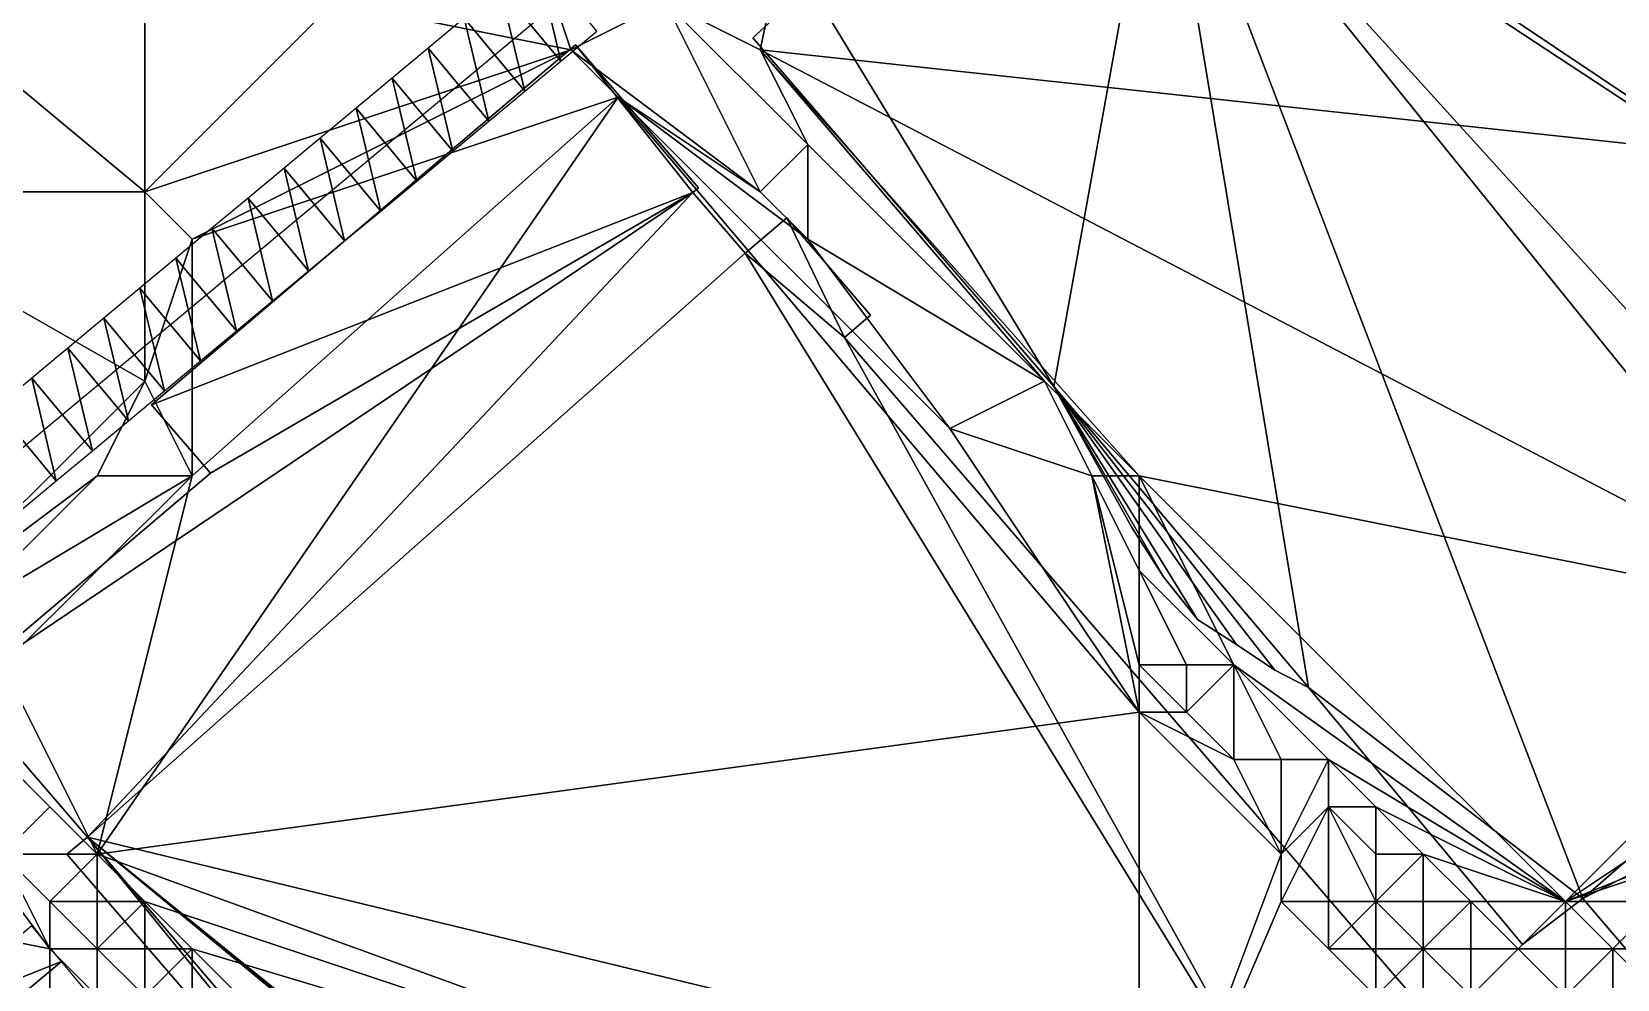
# Model space of a CAD drawing. Header units: metres. Extents: x -1103 to 901, y -902 to 905.
# Drawn here: x -450.8 to -383.8, y 566.7 to 606.8 of the extents above; entities that cross this region are included whole.
import ezdxf

# ---------------------------------------------------------------- set-up
doc = ezdxf.new("R2010")
doc.units = ezdxf.units.M
for name, color, linetype in [('OSM_BUILDING_FOOTPRINTS', 7, 'CONTINUOUS'), ('OSM_BUILDING_ROOFS', 1, 'CONTINUOUS'), ('OSM_BUILDING_WALLS', 8, 'CONTINUOUS'), ('OSM_ROAD_AXES', 2, 'CONTINUOUS'), ('OSM_ROAD_SURFACE', 9, 'CONTINUOUS'), ('OSM_TERRAIN', 3, 'CONTINUOUS')]:
    doc.layers.add(name, color=color, linetype=linetype)

msp = doc.modelspace()

# ---------------------------------------------------------------- linework, layer by layer
at = {"layer": 'OSM_BUILDING_FOOTPRINTS'}
msp.add_polyline3d([(-382.971, 567.436, 9.83), (-385.27, 570.134, 9.83), (-387.813, 568.187, 9.83), (-396.844, 579.047, 9.83), (-398.27, 579.777, 9.83), (-399.895, 580.861, 9.83), (-401.542, 581.923, 9.83), (-402.968, 583.725, 9.83), (-404.305, 585.804, 9.83), (-407.61, 591.765, 9.83), (-420.311, 606.507, 9.83), (-417.913, 608.707, 9.83)], dxfattribs=at)
msp.add_polyline3d([(-422.611, 600.17, 8.286), (-422.854, 599.96, 8.286), (-420.643, 597.405, 8.286), (-418.885, 598.898, 8.286), (-415.348, 594.784, 8.286), (-416.442, 593.844, 8.286), (-388.343, 561.231, 8.286), (-394.268, 556.199, 8.286), (-397.96, 560.49, 8.286), (-415.215, 545.815, 8.286), (-414.309, 544.764, 8.286), (-414.441, 544.654, 8.286), (-420.256, 539.71, 8.286), (-422.544, 542.376, 8.286), (-423.251, 541.778, 8.286), (-449.283, 572.002, 8.286), (-448.421, 572.721, 8.286), (-453.871, 579.058, 8.286), (-443.226, 588.104, 8.286), (-445.713, 590.991, 8.286), (-427.806, 606.208, 8.286), (-422.611, 600.17, 8.286)], close=True, dxfattribs=at)
at = {"layer": 'OSM_BUILDING_ROOFS'}
for points in [[(-403.101, 616.747, 91.83), (-417.913, 608.707, 91.83), (-407.61, 591.765, 91.83)], [(-403.101, 616.747, 91.83), (-407.61, 591.765, 91.83), (-396.844, 579.047, 91.83)], [(-403.101, 616.747, 91.83), (-396.844, 579.047, 91.83), (-385.27, 570.134, 91.83)], [(-403.101, 616.747, 91.83), (-385.27, 570.134, 91.83), (-373.631, 580.253, 91.83)], [(-403.101, 616.747, 91.83), (-373.631, 580.253, 91.83), (-371.586, 581.967, 91.83)], [(-403.101, 616.747, 91.83), (-371.586, 581.967, 91.83), (-357.68, 586.855, 91.83)], [(-397.938, 613.806, 91.83), (-403.101, 616.747, 91.83), (-357.68, 586.855, 91.83)], [(-397.938, 613.806, 91.83), (-357.68, 586.855, 91.83), (-363.992, 616.427, 91.83)], [(-417.913, 608.707, 91.83), (-420.311, 606.507, 91.83), (-407.61, 591.765, 91.83)], [(-422.854, 599.96, 39.086), (-427.806, 606.208, 39.086), (-445.713, 590.991, 39.086)], [(-422.854, 599.96, 39.086), (-422.611, 600.17, 39.086), (-427.806, 606.208, 39.086)], [(-422.854, 599.96, 39.086), (-443.226, 588.104, 39.086), (-453.871, 579.058, 39.086)], [(-422.854, 599.96, 39.086), (-453.871, 579.058, 39.086), (-448.421, 572.721, 39.086)], [(-420.643, 597.405, 39.086), (-422.854, 599.96, 39.086), (-448.421, 572.721, 39.086)], [(-422.854, 599.96, 39.086), (-445.713, 590.991, 39.086), (-443.226, 588.104, 39.086)], [(-416.442, 593.844, 39.086), (-418.885, 598.898, 39.086), (-420.643, 597.405, 39.086)], [(-416.442, 593.844, 39.086), (-415.348, 594.784, 39.086), (-418.885, 598.898, 39.086)], [(-420.643, 597.405, 39.086), (-448.421, 572.721, 39.086), (-397.96, 560.49, 39.086)], [(-420.643, 597.405, 39.086), (-397.96, 560.49, 39.086), (-416.442, 593.844, 39.086)], [(-397.96, 560.49, 39.086), (-388.343, 561.231, 39.086), (-416.442, 593.844, 39.086)], [(-407.61, 591.765, 91.83), (-404.305, 585.804, 91.83), (-402.968, 583.725, 91.83)], [(-407.61, 591.765, 91.83), (-402.968, 583.725, 91.83), (-401.542, 581.923, 91.83)], [(-407.61, 591.765, 91.83), (-401.542, 581.923, 91.83), (-399.895, 580.861, 91.83)], [(-407.61, 591.765, 91.83), (-399.895, 580.861, 91.83), (-398.27, 579.777, 91.83)], [(-407.61, 591.765, 91.83), (-398.27, 579.777, 91.83), (-396.844, 579.047, 91.83)], [(-385.27, 570.134, 91.83), (-371.166, 577.367, 91.83), (-373.631, 580.253, 91.83)], [(-396.844, 579.047, 91.83), (-387.813, 568.187, 91.83), (-385.27, 570.134, 91.83)], [(-385.27, 570.134, 91.83), (-382.971, 567.436, 91.83), (-371.166, 577.367, 91.83)], [(-448.421, 572.721, 39.086), (-449.283, 572.002, 39.086), (-423.251, 541.778, 39.086)], [(-448.421, 572.721, 39.086), (-423.251, 541.778, 39.086), (-422.544, 542.376, 39.086)], [(-448.421, 572.721, 39.086), (-422.544, 542.376, 39.086), (-420.256, 539.71, 39.086)], [(-448.421, 572.721, 39.086), (-420.256, 539.71, 39.086), (-414.441, 544.654, 39.086)], [(-448.421, 572.721, 39.086), (-414.441, 544.654, 39.086), (-414.309, 544.764, 39.086)], [(-448.421, 572.721, 39.086), (-414.309, 544.764, 39.086), (-415.215, 545.815, 39.086)], [(-448.421, 572.721, 39.086), (-415.215, 545.815, 39.086), (-397.96, 560.49, 39.086)]]:
    msp.add_3dface(points, dxfattribs=at)
at = {"layer": 'OSM_BUILDING_WALLS'}
for points in [[(-417.913, 608.707, 9.83), (-420.311, 606.507, 9.83), (-420.311, 606.507, 91.83)], [(-417.913, 608.707, 9.83), (-420.311, 606.507, 91.83), (-417.913, 608.707, 91.83)], [(-427.806, 606.208, 8.286), (-445.713, 590.991, 8.286), (-445.713, 590.991, 39.086)], [(-427.806, 606.208, 8.286), (-445.713, 590.991, 39.086), (-427.806, 606.208, 39.086)], [(-422.611, 600.17, 8.286), (-427.806, 606.208, 8.286), (-427.806, 606.208, 39.086)], [(-422.611, 600.17, 8.286), (-427.806, 606.208, 39.086), (-422.611, 600.17, 39.086)], [(-420.311, 606.507, 9.83), (-407.61, 591.765, 9.83), (-407.61, 591.765, 91.83)], [(-420.311, 606.507, 9.83), (-407.61, 591.765, 91.83), (-420.311, 606.507, 91.83)], [(-422.854, 599.96, 8.286), (-422.611, 600.17, 8.286), (-422.611, 600.17, 39.086)], [(-422.854, 599.96, 8.286), (-422.611, 600.17, 39.086), (-422.854, 599.96, 39.086)], [(-420.643, 597.405, 8.286), (-422.854, 599.96, 8.286), (-422.854, 599.96, 39.086)], [(-420.643, 597.405, 8.286), (-422.854, 599.96, 39.086), (-420.643, 597.405, 39.086)], [(-418.885, 598.898, 8.286), (-420.643, 597.405, 8.286), (-420.643, 597.405, 39.086)], [(-418.885, 598.898, 8.286), (-420.643, 597.405, 39.086), (-418.885, 598.898, 39.086)], [(-415.348, 594.784, 8.286), (-418.885, 598.898, 8.286), (-418.885, 598.898, 39.086)], [(-415.348, 594.784, 8.286), (-418.885, 598.898, 39.086), (-415.348, 594.784, 39.086)], [(-416.442, 593.844, 8.286), (-415.348, 594.784, 8.286), (-415.348, 594.784, 39.086)], [(-416.442, 593.844, 8.286), (-415.348, 594.784, 39.086), (-416.442, 593.844, 39.086)], [(-388.343, 561.231, 8.286), (-416.442, 593.844, 8.286), (-416.442, 593.844, 39.086)], [(-388.343, 561.231, 8.286), (-416.442, 593.844, 39.086), (-388.343, 561.231, 39.086)], [(-407.61, 591.765, 9.83), (-404.305, 585.804, 9.83), (-404.305, 585.804, 91.83)], [(-407.61, 591.765, 9.83), (-404.305, 585.804, 91.83), (-407.61, 591.765, 91.83)], [(-445.713, 590.991, 8.286), (-443.226, 588.104, 8.286), (-443.226, 588.104, 39.086)], [(-445.713, 590.991, 8.286), (-443.226, 588.104, 39.086), (-445.713, 590.991, 39.086)], [(-443.226, 588.104, 8.286), (-453.871, 579.058, 8.286), (-453.871, 579.058, 39.086)], [(-443.226, 588.104, 8.286), (-453.871, 579.058, 39.086), (-443.226, 588.104, 39.086)], [(-404.305, 585.804, 9.83), (-402.968, 583.725, 9.83), (-402.968, 583.725, 91.83)], [(-404.305, 585.804, 9.83), (-402.968, 583.725, 91.83), (-404.305, 585.804, 91.83)], [(-402.968, 583.725, 9.83), (-401.542, 581.923, 9.83), (-401.542, 581.923, 91.83)], [(-402.968, 583.725, 9.83), (-401.542, 581.923, 91.83), (-402.968, 583.725, 91.83)], [(-401.542, 581.923, 9.83), (-399.895, 580.861, 9.83), (-399.895, 580.861, 91.83)], [(-401.542, 581.923, 9.83), (-399.895, 580.861, 91.83), (-401.542, 581.923, 91.83)], [(-399.895, 580.861, 9.83), (-398.27, 579.777, 9.83), (-398.27, 579.777, 91.83)], [(-399.895, 580.861, 9.83), (-398.27, 579.777, 91.83), (-399.895, 580.861, 91.83)], [(-398.27, 579.777, 9.83), (-396.844, 579.047, 9.83), (-396.844, 579.047, 91.83)], [(-398.27, 579.777, 9.83), (-396.844, 579.047, 91.83), (-398.27, 579.777, 91.83)], [(-453.871, 579.058, 8.286), (-448.421, 572.721, 8.286), (-448.421, 572.721, 39.086)], [(-453.871, 579.058, 8.286), (-448.421, 572.721, 39.086), (-453.871, 579.058, 39.086)], [(-396.844, 579.047, 9.83), (-387.813, 568.187, 9.83), (-387.813, 568.187, 91.83)], [(-396.844, 579.047, 9.83), (-387.813, 568.187, 91.83), (-396.844, 579.047, 91.83)], [(-448.421, 572.721, 8.286), (-449.283, 572.002, 8.286), (-449.283, 572.002, 39.086)], [(-448.421, 572.721, 8.286), (-449.283, 572.002, 39.086), (-448.421, 572.721, 39.086)], [(-449.283, 572.002, 8.286), (-423.251, 541.778, 8.286), (-423.251, 541.778, 39.086)], [(-449.283, 572.002, 8.286), (-423.251, 541.778, 39.086), (-449.283, 572.002, 39.086)], [(-387.813, 568.187, 9.83), (-385.27, 570.134, 9.83), (-385.27, 570.134, 91.83)], [(-387.813, 568.187, 9.83), (-385.27, 570.134, 91.83), (-387.813, 568.187, 91.83)], [(-385.27, 570.134, 9.83), (-382.971, 567.436, 9.83), (-382.971, 567.436, 91.83)], [(-385.27, 570.134, 9.83), (-382.971, 567.436, 91.83), (-385.27, 570.134, 91.83)]]:
    msp.add_3dface(points, dxfattribs=at)
at = {"layer": 'OSM_ROAD_AXES'}
msp.add_polyline3d([(-463.189, 579.18, 9.039), (-379.468, 648.874, 12.258), (-364.921, 661.205, 12.399)], dxfattribs=at)
at = {"layer": 'OSM_ROAD_SURFACE'}
for points in [[(-428.421, 605.52, 11.796), (-429.458, 609.862, 11.95), (-430.98, 608.594, 11.867)], [(-428.421, 605.52, 11.796), (-426.899, 606.787, 11.98), (-429.458, 609.862, 11.95)], [(-429.943, 604.253, 11.628), (-430.98, 608.594, 11.867), (-432.502, 607.327, 11.784)], [(-429.943, 604.253, 11.628), (-428.421, 605.52, 11.796), (-430.98, 608.594, 11.867)], [(-431.465, 602.986, 11.46), (-432.502, 607.327, 11.784), (-434.025, 606.06, 11.646)], [(-431.465, 602.986, 11.46), (-429.943, 604.253, 11.628), (-432.502, 607.327, 11.784)], [(-432.988, 601.719, 11.292), (-434.025, 606.06, 11.646), (-435.547, 604.793, 11.489)], [(-432.988, 601.719, 11.292), (-431.465, 602.986, 11.46), (-434.025, 606.06, 11.646)], [(-434.51, 600.451, 11.263), (-435.547, 604.793, 11.489), (-437.069, 603.526, 11.332)], [(-434.51, 600.451, 11.263), (-432.988, 601.719, 11.292), (-435.547, 604.793, 11.489)], [(-436.032, 599.184, 11.244), (-437.069, 603.526, 11.332), (-438.591, 602.259, 11.203)], [(-436.032, 599.184, 11.244), (-434.51, 600.451, 11.263), (-437.069, 603.526, 11.332)], [(-437.554, 597.917, 11.224), (-438.591, 602.259, 11.203), (-440.113, 600.991, 11.15)], [(-437.554, 597.917, 11.224), (-436.032, 599.184, 11.244), (-438.591, 602.259, 11.203)], [(-439.076, 596.65, 11.205), (-440.113, 600.991, 11.15), (-441.636, 599.724, 11.096)], [(-439.076, 596.65, 11.205), (-437.554, 597.917, 11.224), (-440.113, 600.991, 11.15)], [(-440.599, 595.383, 11.185), (-441.636, 599.724, 11.096), (-443.158, 598.457, 11.043)], [(-440.599, 595.383, 11.185), (-439.076, 596.65, 11.205), (-441.636, 599.724, 11.096)], [(-442.121, 594.116, 11.166), (-443.158, 598.457, 11.043), (-444.68, 597.19, 10.845)], [(-442.121, 594.116, 11.166), (-440.599, 595.383, 11.185), (-443.158, 598.457, 11.043)], [(-443.643, 592.848, 11.146), (-444.68, 597.19, 10.845), (-446.202, 595.923, 10.55)], [(-443.643, 592.848, 11.146), (-442.121, 594.116, 11.166), (-444.68, 597.19, 10.845)], [(-445.165, 591.581, 10.728), (-446.202, 595.923, 10.55), (-447.724, 594.656, 10.438)], [(-445.165, 591.581, 10.728), (-443.643, 592.848, 11.146), (-446.202, 595.923, 10.55)], [(-446.687, 590.314, 10.344), (-447.724, 594.656, 10.438), (-449.247, 593.388, 10.32)], [(-446.687, 590.314, 10.344), (-445.165, 591.581, 10.728), (-447.724, 594.656, 10.438)], [(-448.21, 589.047, 10.165), (-449.247, 593.388, 10.32), (-450.769, 592.121, 10.18)], [(-448.21, 589.047, 10.165), (-446.687, 590.314, 10.344), (-449.247, 593.388, 10.32)], [(-449.732, 587.78, 10.017), (-450.769, 592.121, 10.18), (-452.291, 590.854, 10.041)], [(-449.732, 587.78, 10.017), (-448.21, 589.047, 10.165), (-450.769, 592.121, 10.18)], [(-451.254, 586.513, 9.869), (-449.732, 587.78, 10.017), (-452.291, 590.854, 10.041)], [(-449.507, 567.466, 8.415), (-450.772, 568.981, 8.484), (-455.378, 565.137, 8.483)], [(-449.507, 567.466, 8.415), (-455.378, 565.137, 8.483), (-454.114, 563.622, 8.411)], [(-448.243, 565.951, 8.382), (-449.507, 567.466, 8.415), (-454.114, 563.622, 8.411)]]:
    msp.add_3dface(points, dxfattribs=at)
at = {"layer": 'OSM_TERRAIN'}
for points in [[(-420, 606, 12.818), (-414, 634, 12.925), (-424, 608, 12.194)], [(-420, 606, 12.818), (-346, 598, 12.849), (-414, 634, 12.925)], [(-346, 598, 12.849), (-362, 618, 12.65), (-414, 634, 12.925)], [(-446, 600, 10.67), (-446, 614, 11.401), (-458, 610, 10.812)], [(-446, 600, 10.67), (-438, 608, 11.605), (-446, 614, 11.401)], [(-438, 608, 11.605), (-428, 606, 11.814), (-430, 612, 11.955)], [(-428, 606, 11.814), (-424, 608, 12.194), (-430, 612, 11.955)], [(-460, 600, 10.105), (-446, 600, 10.67), (-458, 610, 10.812)], [(-446, 600, 10.67), (-428, 606, 11.814), (-438, 608, 11.605)], [(-420, 600, 11.631), (-424, 608, 12.194), (-428, 606, 11.814)], [(-420, 600, 11.631), (-418, 602, 12.598), (-424, 608, 12.194)], [(-418, 602, 12.598), (-420, 606, 12.818), (-424, 608, 12.194)], [(-444, 598, 10.949), (-428, 606, 11.814), (-446, 600, 10.67)], [(-444, 598, 10.949), (-426, 604, 11.414), (-428, 606, 11.814)], [(-426, 604, 11.414), (-420, 600, 11.631), (-428, 606, 11.814)], [(-408, 592, 12.795), (-404, 588, 12.829), (-420, 606, 12.818)], [(-404, 588, 12.829), (-374, 582, 12.829), (-420, 606, 12.818)], [(-420, 606, 12.818), (-374, 582, 12.829), (-346, 598, 12.849)], [(-408, 592, 12.795), (-420, 606, 12.818), (-418, 602, 12.598)], [(-448, 572, 11.371), (-426, 604, 11.414), (-444, 588, 11.211)], [(-448, 572, 11.371), (-404, 578, 11.371), (-426, 604, 11.414)], [(-444, 588, 11.211), (-426, 604, 11.414), (-444, 598, 10.949)], [(-404, 578, 11.371), (-412, 590, 11.418), (-426, 604, 11.414)], [(-412, 590, 11.418), (-418, 598, 11.456), (-426, 604, 11.414)], [(-426, 604, 11.414), (-418, 598, 11.456), (-420, 600, 11.631)], [(-420, 600, 11.631), (-418, 598, 11.456), (-418, 602, 12.598)], [(-418, 598, 11.456), (-408, 592, 12.795), (-418, 602, 12.598)], [(-456, 582, 9.347), (-446, 592, 10.352), (-460, 600, 10.105)], [(-460, 600, 10.105), (-446, 592, 10.352), (-446, 600, 10.67)], [(-446, 592, 10.352), (-444, 598, 10.949), (-446, 600, 10.67)], [(-444, 588, 11.211), (-444, 598, 10.949), (-446, 592, 10.352)], [(-418, 598, 11.456), (-412, 590, 11.418), (-408, 592, 12.795)], [(-456, 582, 9.347), (-448, 588, 10.113), (-446, 592, 10.352)], [(-448, 588, 10.113), (-444, 588, 11.211), (-446, 592, 10.352)], [(-406, 588, 12.734), (-408, 592, 12.795), (-412, 590, 11.418)], [(-406, 588, 12.734), (-404, 588, 12.829), (-408, 592, 12.795)], [(-404, 578, 11.371), (-406, 588, 12.734), (-412, 590, 11.418)], [(-454, 582, 9.817), (-448, 588, 10.113), (-456, 582, 9.347)], [(-452, 580, 11.371), (-444, 588, 11.211), (-454, 582, 9.817)], [(-454, 582, 9.817), (-444, 588, 11.211), (-448, 588, 10.113)], [(-452, 580, 11.371), (-448, 572, 11.371), (-444, 588, 11.211)], [(-404, 578, 11.371), (-404, 580, 11.748), (-406, 588, 12.734)], [(-404, 580, 11.748), (-404, 584, 12.664), (-406, 588, 12.734)], [(-404, 584, 12.664), (-404, 588, 12.829), (-406, 588, 12.734)], [(-400, 580, 12.763), (-404, 588, 12.829), (-404, 584, 12.664)], [(-400, 580, 12.763), (-386, 570, 12.829), (-404, 588, 12.829)], [(-404, 588, 12.829), (-386, 570, 12.829), (-374, 582, 12.829)], [(-404, 580, 11.748), (-402, 580, 12.378), (-404, 584, 12.664)], [(-402, 580, 12.378), (-400, 580, 12.763), (-404, 584, 12.664)], [(-374, 578, 12.829), (-374, 582, 12.829), (-386, 570, 12.829)], [(-454, 578, 10.906), (-448, 572, 11.371), (-452, 580, 11.371)], [(-404, 578, 11.371), (-402, 578, 11.68), (-404, 580, 11.748)], [(-402, 578, 11.68), (-402, 580, 12.378), (-404, 580, 11.748)], [(-400, 576, 11.669), (-400, 580, 12.763), (-402, 578, 11.68)], [(-402, 578, 11.68), (-400, 580, 12.763), (-402, 580, 12.378)], [(-400, 576, 11.669), (-398, 576, 12.509), (-400, 580, 12.763)], [(-398, 576, 12.509), (-396, 576, 12.976), (-400, 580, 12.763)], [(-396, 576, 12.976), (-386, 570, 12.829), (-400, 580, 12.763)], [(-452, 576, 11.015), (-448, 572, 11.371), (-454, 578, 10.906)], [(-448, 572, 11.371), (-404, 556, 11.371), (-404, 578, 11.371)], [(-404, 556, 11.371), (-398, 572, 11.371), (-404, 578, 11.371)], [(-398, 572, 11.371), (-400, 576, 11.669), (-404, 578, 11.371)], [(-404, 578, 11.371), (-400, 576, 11.669), (-402, 578, 11.68)], [(-376, 574, 12.829), (-374, 578, 12.829), (-386, 570, 12.829)], [(-460, 570, 8.681), (-450, 568, 8.376), (-456, 576, 8.839)], [(-450, 568, 8.376), (-452, 572, 8.881), (-456, 576, 8.839)], [(-452, 572, 8.881), (-450, 574, 11.137), (-452, 576, 11.015)], [(-450, 574, 11.137), (-448, 572, 11.371), (-452, 576, 11.015)], [(-398, 572, 11.371), (-398, 576, 12.509), (-400, 576, 11.669)], [(-398, 572, 11.371), (-396, 574, 12.75), (-396, 576, 12.976)], [(-398, 572, 11.371), (-396, 576, 12.976), (-398, 576, 12.509)], [(-396, 574, 12.75), (-394, 574, 13.063), (-396, 576, 12.976)], [(-394, 574, 13.063), (-386, 570, 12.829), (-396, 576, 12.976)], [(-452, 572, 8.881), (-448, 572, 11.371), (-450, 574, 11.137)], [(-398, 570, 11.371), (-396, 570, 11.371), (-396, 574, 12.75)], [(-398, 570, 11.371), (-396, 574, 12.75), (-398, 572, 11.371)], [(-396, 570, 11.371), (-394, 570, 12.364), (-396, 574, 12.75)], [(-394, 570, 12.364), (-394, 572, 12.973), (-396, 574, 12.75)], [(-396, 574, 12.75), (-394, 572, 12.973), (-394, 574, 13.063)], [(-394, 572, 12.973), (-392, 572, 13.078), (-394, 574, 13.063)], [(-392, 572, 13.078), (-386, 570, 12.829), (-394, 574, 13.063)], [(-380, 572, 12.829), (-376, 574, 12.829), (-386, 570, 12.829)], [(-450, 568, 8.376), (-450, 570, 9.119), (-452, 572, 8.881)], [(-450, 570, 9.119), (-448, 572, 11.371), (-452, 572, 8.881)], [(-450, 570, 9.119), (-448, 570, 10.937), (-448, 572, 11.371)], [(-448, 570, 10.937), (-446, 570, 11.371), (-448, 572, 11.371)], [(-446, 570, 11.371), (-404, 556, 11.371), (-448, 572, 11.371)], [(-398, 570, 11.371), (-398, 572, 11.371), (-404, 556, 11.371)], [(-394, 570, 12.364), (-392, 570, 13.171), (-392, 572, 13.078)], [(-394, 570, 12.364), (-392, 572, 13.078), (-394, 572, 12.973)], [(-392, 570, 13.171), (-390, 570, 13.047), (-392, 572, 13.078)], [(-390, 570, 13.047), (-386, 570, 12.829), (-392, 572, 13.078)], [(-382, 570, 12.829), (-380, 572, 12.829), (-386, 570, 12.829)], [(-468, 564, 8.378), (-450, 558, 8.106), (-460, 570, 8.681)], [(-460, 570, 8.681), (-450, 558, 8.106), (-450, 568, 8.376)], [(-450, 568, 8.376), (-448, 568, 9.255), (-450, 570, 9.119)], [(-448, 568, 9.255), (-448, 570, 10.937), (-450, 570, 9.119)], [(-448, 568, 9.255), (-446, 568, 11.281), (-446, 570, 11.371)], [(-448, 568, 9.255), (-446, 570, 11.371), (-448, 570, 10.937)], [(-446, 568, 11.281), (-444, 568, 11.371), (-446, 570, 11.371)], [(-444, 568, 11.371), (-404, 556, 11.371), (-446, 570, 11.371)], [(-404, 556, 11.371), (-394, 566, 11.371), (-398, 570, 11.371)], [(-394, 566, 11.371), (-396, 568, 11.371), (-398, 570, 11.371)], [(-396, 568, 11.371), (-396, 570, 11.371), (-398, 570, 11.371)], [(-396, 568, 11.371), (-394, 568, 11.462), (-394, 570, 12.364)], [(-396, 568, 11.371), (-394, 570, 12.364), (-396, 570, 11.371)], [(-394, 568, 11.462), (-392, 568, 12.649), (-394, 570, 12.364)], [(-392, 568, 12.649), (-392, 570, 13.171), (-394, 570, 12.364)], [(-392, 568, 12.649), (-390, 568, 13.341), (-390, 570, 13.047)], [(-392, 568, 12.649), (-390, 570, 13.047), (-392, 570, 13.171)], [(-390, 568, 13.341), (-388, 568, 12.968), (-390, 570, 13.047)], [(-390, 570, 13.047), (-388, 568, 12.968), (-386, 570, 12.829)], [(-388, 568, 12.968), (-386, 568, 13.565), (-386, 570, 12.829)], [(-386, 568, 13.565), (-384, 568, 13.102), (-386, 570, 12.829)], [(-384, 568, 13.102), (-382, 570, 12.829), (-386, 570, 12.829)], [(-384, 568, 13.102), (-382, 568, 12.969), (-382, 570, 12.829)], [(-450, 558, 8.106), (-448, 566, 8.335), (-450, 568, 8.376)], [(-450, 568, 8.376), (-448, 566, 8.335), (-448, 568, 9.255)], [(-448, 566, 8.335), (-446, 566, 9.437), (-448, 568, 9.255)], [(-446, 566, 9.437), (-446, 568, 11.281), (-448, 568, 9.255)], [(-446, 566, 9.437), (-444, 566, 11.371), (-444, 568, 11.371)], [(-446, 566, 9.437), (-444, 568, 11.371), (-446, 568, 11.281)], [(-444, 566, 11.371), (-442, 566, 11.371), (-444, 568, 11.371)], [(-442, 566, 11.371), (-404, 556, 11.371), (-444, 568, 11.371)], [(-394, 566, 11.371), (-394, 568, 11.462), (-396, 568, 11.371)], [(-394, 566, 11.371), (-392, 566, 11.641), (-392, 568, 12.649)], [(-394, 566, 11.371), (-392, 568, 12.649), (-394, 568, 11.462)], [(-392, 566, 11.641), (-390, 566, 12.935), (-392, 568, 12.649)], [(-390, 566, 12.935), (-390, 568, 13.341), (-392, 568, 12.649)], [(-390, 566, 12.935), (-386, 566, 14.623), (-388, 568, 12.968)], [(-390, 566, 12.935), (-388, 568, 12.968), (-390, 568, 13.341)], [(-386, 566, 14.623), (-386, 568, 13.565), (-388, 568, 12.968)], [(-386, 566, 14.623), (-384, 564, 15.51), (-384, 568, 13.102)], [(-386, 566, 14.623), (-384, 568, 13.102), (-386, 568, 13.565)], [(-384, 564, 15.51), (-382, 566, 14.164), (-384, 568, 13.102)], [(-382, 566, 14.164), (-382, 568, 12.969), (-384, 568, 13.102)]]:
    msp.add_3dface(points, dxfattribs=at)

doc.saveas('drawing.dxf')
